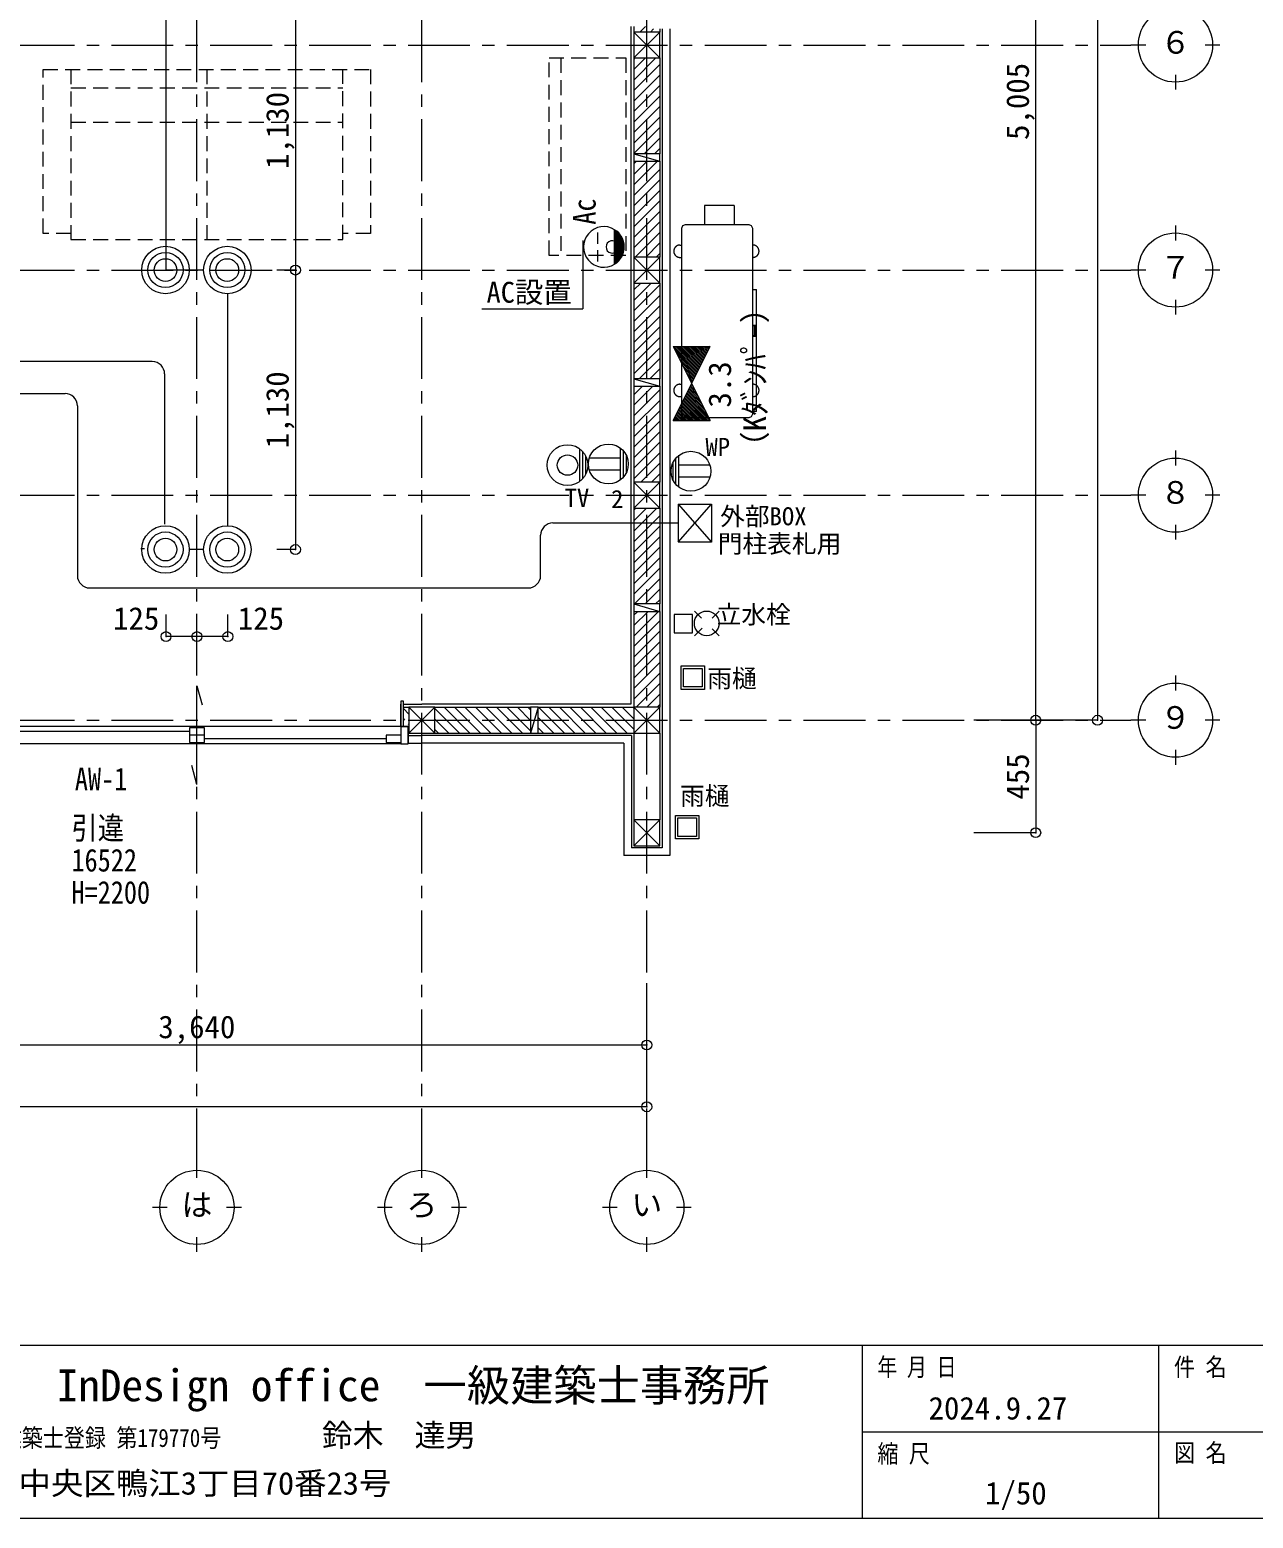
# Model space of a CAD drawing. Units: millimetres at full size, sheet at 1:50. Extents: x -16792 to 54909, y -26252 to 25759.
# Drawn here: x -373 to 4577, y -6958 to -940 of the extents above; entities that cross this region are included whole.
import ezdxf
from ezdxf.enums import TextEntityAlignment as Align

# ---------------------------------------------------------------- set-up
doc = ezdxf.new("R2010")
doc.units = ezdxf.units.MM
doc.header["$LTSCALE"] = 50
doc.header["$PDMODE"] = 32
doc.header["$PDSIZE"] = 40
doc.linetypes.add('CHAIN1', pattern=[8, 5, -1, 1, -1])
doc.linetypes.add('DASHED1', pattern=[1.8, 1.2, -0.6])
for name, color, linetype, lineweight in [('3-1_通り芯・通り番号', 7, 'Continuous', 13), ('3-2_柱(黄)', 4, 'Continuous', 5), ('3-3_仕上線(黄)', 3, 'Continuous', 20), ('3-4_下地・間柱(水色)', 4, 'Continuous', 5), ('3-5_サッシ・室内建具', 7, 'Continuous', 13), ('3-6_住宅設備・造作', 4, 'Continuous', 5), ('3-7_家具点線', 4, 'DASHED1', 5), ('3-8_ハッチング', 1, 'Continuous', 9), ('3-A_文字', 7, 'Continuous', 13), ('3-F_寸法・方位', 7, 'Continuous', 13), ('8-1', 134, 'Continuous', 13), ('8-A', 6, 'Continuous', 13), ('8-F', 7, 'Continuous', 13), ('C-0', 6, 'Continuous', 13), ('F-F_図面枠（共通）', 7, 'Continuous', 13)]:
    doc.layers.add(name, color=color, linetype=linetype, lineweight=lineweight)
doc.layers.add('C-A', color=6, linetype='Continuous')
doc.styles.add('ＭＳ ゴシック', font='')
doc.styles.get('ＭＳ ゴシック').set_extended_font_data('MS Gothic')

msp = doc.modelspace()

# ---------------------------------------------------------------- linework, layer by layer
at = {"layer": '3-1_通り芯・通り番号', "color": 1, "linetype": 'CHAIN1', "lineweight": 9}
for p, q in [((303.74, -5551.2), (303.74, 6242.32)), ((1213.74, -5551.2), (1213.74, 6242.32)), ((2123.74, -5551.2), (2123.74, 6242.32)), ((-7242.18, -1001.2), (4082.32, -1001.2)), ((-7242.18, -1911.2), (4082.32, -1911.2)), ((-7242.18, -2821.2), (4082.32, -2821.2)), ((-7242.18, -3731.2), (4082.32, -3731.2))]:
    msp.add_line(p, q, dxfattribs=at)
at = {"layer": '3-1_通り芯・通り番号'}
for p, q in [((4142.32, -1001.2), (4082.32, -1001.2)), ((4442.32, -1001.2), (4382.32, -1001.2)), ((4262.32, -1121.2), (4262.32, -1181.2)), ((4262.32, -1731.2), (4262.32, -1791.2)), ((4142.32, -1911.2), (4082.32, -1911.2)), ((4442.32, -1911.2), (4382.32, -1911.2)), ((4262.32, -2031.2), (4262.32, -2091.2)), ((4262.32, -2641.2), (4262.32, -2701.2)), ((4142.32, -2821.2), (4082.32, -2821.2)), ((4442.32, -2821.2), (4382.32, -2821.2)), ((4262.32, -2941.2), (4262.32, -3001.2)), ((4262.32, -3551.2), (4262.32, -3611.2)), ((4142.32, -3731.2), (4082.32, -3731.2)), ((4442.32, -3731.2), (4382.32, -3731.2)), ((4262.32, -3851.2), (4262.32, -3911.2)), ((303.74, -5581.2), (303.74, -5521.2)), ((1213.74, -5581.2), (1213.74, -5521.2)), ((2123.74, -5581.2), (2123.74, -5521.2)), ((183.74, -5701.2), (123.74, -5701.2)), ((483.74, -5701.2), (423.74, -5701.2)), ((1093.74, -5701.2), (1033.74, -5701.2)), ((1393.74, -5701.2), (1333.74, -5701.2)), ((2003.74, -5701.2), (1943.74, -5701.2)), ((2303.74, -5701.2), (2243.74, -5701.2)), ((303.74, -5881.2), (303.74, -5821.2)), ((1213.74, -5881.2), (1213.74, -5821.2)), ((2123.74, -5881.2), (2123.74, -5821.2))]:
    msp.add_line(p, q, dxfattribs=at)
for centre in [(4262.32, -1001.2), (4262.32, -1911.2), (4262.32, -2821.2), (4262.32, -3731.2), (303.74, -5701.2), (1213.74, -5701.2), (2123.74, -5701.2)]:
    msp.add_circle(centre, 150, dxfattribs=at)
at = {"layer": '3-2_柱(黄)'}
for p, q in [((2176.24, -948.7), (2071.24, -1053.7)), ((2176.24, -1053.7), (2071.24, -948.7)), ((2176.24, -1858.7), (2071.24, -1963.7)), ((2176.24, -1963.7), (2071.24, -1858.7)), ((2176.24, -2768.7), (2071.24, -2873.7)), ((2176.24, -2873.7), (2071.24, -2768.7)), ((1266.24, -3783.7), (1161.24, -3678.7)), ((1161.24, -3783.7), (1266.24, -3678.7)), ((2071.24, -3678.7), (2176.24, -3783.7)), ((2176.24, -3678.7), (2071.24, -3783.7)), ((2071.24, -4133.7), (2176.24, -4238.7)), ((2176.24, -4133.7), (2071.24, -4238.7))]:
    msp.add_line(p, q, dxfattribs=at)
at = {"layer": '3-2_柱(黄)', "color": 3, "lineweight": 20}
for points in [[(2176.24, -948.7), (2071.24, -948.7), (2071.24, -1053.7), (2176.24, -1053.7)], [(2176.24, -1858.7), (2071.24, -1858.7), (2071.24, -1963.7), (2176.24, -1963.7)], [(2176.24, -2768.7), (2071.24, -2768.7), (2071.24, -2873.7), (2176.24, -2873.7)], [(1266.24, -3783.7), (1266.24, -3678.7), (1161.24, -3678.7), (1161.24, -3783.7)], [(2071.24, -3678.7), (2071.24, -3783.7), (2176.24, -3783.7), (2176.24, -3678.7)], [(2071.24, -4133.7), (2071.24, -4238.7), (2176.24, -4238.7), (2176.24, -4133.7)]]:
    msp.add_lwpolyline(points, close=True, dxfattribs=at)
at = {"layer": '3-3_仕上線(黄)'}
for p, q in [((2058.74, -926.2), (2058.74, -1001.2)), ((2216.24, -936.2), (2216.24, -1001.2)), ((2058.74, -1001.2), (2058.74, -1911.2)), ((2216.24, -1001.2), (2216.24, -1911.2)), ((2058.74, -1911.2), (2058.74, -2821.2)), ((2216.24, -1911.2), (2216.24, -2821.2)), ((2058.74, -2821.2), (2058.74, -3666.2)), ((2216.24, -2821.2), (2216.24, -3731.2)), ((1138.74, -3666.2), (1213.74, -3666.2)), ((2058.74, -3666.2), (1213.74, -3666.2)), ((2216.24, -3731.2), (2216.24, -4278.7)), ((1158.74, -3823.7), (1213.74, -3823.7)), ((2031.24, -3823.7), (1213.74, -3823.7)), ((2031.24, -3823.7), (2031.24, -4278.7)), ((2216.24, -4278.7), (2031.24, -4278.7))]:
    msp.add_line(p, q, dxfattribs=at)
at = {"layer": '3-4_下地・間柱(水色)'}
for p, q in [((2071.24, -926.2), (2071.24, -948.7)), ((2176.24, -936.2), (2176.24, -948.7)), ((2185.24, -936.2), (2185.24, -1001.2)), ((2185.24, -1001.2), (2185.24, -1911.2)), ((2071.24, -1053.7), (2071.24, -1441.2)), ((2176.24, -1053.7), (2176.24, -1441.2)), ((2071.24, -1441.2), (2176.24, -1471.2)), ((2071.24, -1441.2), (2071.24, -1471.2)), ((2176.24, -1441.2), (2071.24, -1441.2)), ((2176.24, -1471.2), (2176.24, -1441.2)), ((2071.24, -1471.2), (2071.24, -1858.7)), ((2071.24, -1471.2), (2176.24, -1471.2)), ((2176.24, -1471.2), (2176.24, -1858.7)), ((2185.24, -1911.2), (2185.24, -2821.2)), ((2071.24, -1963.7), (2071.24, -2351.2)), ((2176.24, -1963.7), (2176.24, -2351.2)), ((2071.24, -2351.2), (2176.24, -2381.2)), ((2071.24, -2351.2), (2071.24, -2381.2)), ((2176.24, -2351.2), (2071.24, -2351.2)), ((2071.24, -2381.2), (2071.24, -2768.7)), ((2071.24, -2381.2), (2176.24, -2381.2)), ((2176.24, -2381.2), (2176.24, -2351.2)), ((2176.24, -2381.2), (2176.24, -2768.7)), ((2185.24, -2821.2), (2185.24, -3731.2)), ((2071.24, -2873.7), (2071.24, -3261.2)), ((2176.24, -2873.7), (2176.24, -3261.2)), ((2071.24, -3261.2), (2176.24, -3291.2)), ((2071.24, -3261.2), (2071.24, -3291.2)), ((2176.24, -3261.2), (2071.24, -3261.2)), ((2071.24, -3291.2), (2071.24, -3678.7)), ((2071.24, -3291.2), (2176.24, -3291.2)), ((2176.24, -3291.2), (2176.24, -3261.2)), ((2176.24, -3291.2), (2176.24, -3678.7)), ((1138.74, -3678.7), (1161.24, -3678.7)), ((1266.24, -3678.7), (1653.74, -3678.7)), ((1683.74, -3678.7), (1653.74, -3783.7)), ((1653.74, -3678.7), (1653.74, -3783.7)), ((1683.74, -3678.7), (1653.74, -3678.7)), ((1683.74, -3783.7), (1683.74, -3678.7)), ((1683.74, -3678.7), (2071.24, -3678.7)), ((2185.24, -3731.2), (2185.24, -4247.7)), ((1158.74, -3783.7), (1161.24, -3783.7)), ((1266.24, -3783.7), (1653.74, -3783.7)), ((1653.74, -3783.7), (1683.74, -3783.7)), ((1683.74, -3783.7), (2071.24, -3783.7)), ((2071.24, -3783.7), (2071.24, -4133.7)), ((2176.24, -3783.7), (2176.24, -4133.7)), ((1158.74, -3792.7), (1213.74, -3792.7)), ((2062.24, -3792.7), (1213.74, -3792.7)), ((2062.24, -3792.7), (2062.24, -4247.7)), ((2185.24, -4247.7), (2062.24, -4247.7))]:
    msp.add_line(p, q, dxfattribs=at)
at = {"layer": '3-5_サッシ・室内建具'}
for p, q in [((303.74, -3991.7), (303.74, -3591.7)), ((303.74, -3591.7), (324.45, -3668.97)), ((1128.74, -3654.2), (1128.74, -3826.7)), ((1128.74, -3756.7), (1128.74, -3666.2)), ((1128.74, -3756.7), (-521.26, -3756.7)), ((273.74, -3776.7), (-461.26, -3776.7)), ((273.74, -3761.7), (273.74, -3821.7)), ((333.74, -3761.7), (273.74, -3761.7)), ((333.74, -3821.7), (333.74, -3761.7)), ((1128.74, -3756.7), (1158.74, -3756.7)), ((1158.74, -3756.7), (1158.74, -3826.7)), ((1128.74, -3826.7), (-521.26, -3826.7)), ((333.74, -3791.7), (273.74, -3791.7)), ((273.74, -3821.7), (333.74, -3821.7)), ((1068.74, -3806.7), (333.74, -3806.7)), ((1128.74, -3791.7), (1068.74, -3791.7)), ((1128.74, -3826.7), (1158.74, -3826.7)), ((1158.74, -3823.7), (1158.74, -3814.7)), ((303.74, -3991.7), (283.04, -3914.42))]:
    msp.add_line(p, q, dxfattribs=at)
for points in [[(1138.74, -3756.7), (1138.74, -3654.2), (1128.74, -3654.2)], [(1158.74, -3823.7), (1158.74, -3756.7), (1128.74, -3756.7)], [(1068.74, -3791.7), (1068.74, -3821.7), (1128.74, -3821.7)]]:
    msp.add_lwpolyline(points, dxfattribs=at)
at = {"layer": '3-6_住宅設備・造作', "linetype": 'DASHED1'}
for p, q in [((1728.28, -1851.73), (1728.28, -1053.73)), ((1728.28, -1053.73), (2038.28, -1053.73)), ((1775.28, -1053.73), (1775.28, -1850.73)), ((2038.28, -1053.73), (2038.28, -1851.73)), ((2038.28, -1851.73), (1728.28, -1851.73))]:
    msp.add_line(p, q, dxfattribs=at)
at = {"layer": '3-6_住宅設備・造作'}
for p, q in [((2477.67, -1649.93), (2357.67, -1649.93)), ((2357.67, -1649.93), (2357.67, -1727.93)), ((2477.67, -1649.93), (2477.67, -1727.93)), ((2552.67, -2492.93), (2552.67, -1742.93)), ((1864.65, -1791.37), (1864.65, -2068.37)), ((2232.68, -1834.57), (2232.68, -1835.29)), ((2256.95, -1859.92), (2263.67, -1859.92)), ((2257.67, -1809.93), (2263.67, -1809.93)), ((2577.67, -1835.29), (2577.67, -1834.57)), ((2552.67, -1989.93), (2567.67, -1989.93)), ((2567.67, -2482.93), (2567.67, -1989.93)), ((1456.28, -2068.37), (1864.65, -2068.37)), ((2257.67, -2372.93), (2263.67, -2372.93)), ((2256.95, -2422.92), (2263.67, -2422.92)), ((2567.67, -2482.93), (2552.67, -2482.93)), ((2308.73, -3303.35), (2233.73, -3303.35)), ((2233.73, -3303.35), (2233.73, -3378.35)), ((2308.73, -3378.35), (2308.73, -3303.35)), ((2344.82, -3318.69), (2316.02, -3289.89)), ((2416.02, -3289.89), (2387.4, -3318.5)), ((2347.33, -3358.57), (2316.02, -3389.89)), ((2387.6, -3361.47), (2416.02, -3389.89)), ((2233.73, -3378.35), (2308.73, -3378.35))]:
    msp.add_line(p, q, dxfattribs=at)
at = {"layer": '3-6_住宅設備・造作', "color": 7, "lineweight": 13}
for p, q in [((2262.7, -3511.91), (2357.7, -3511.91)), ((2357.7, -3511.91), (2357.7, -3606.91)), ((2239.22, -4116.45), (2334.22, -4116.45)), ((2334.22, -4116.45), (2334.22, -4211.45))]:
    msp.add_line(p, q, dxfattribs=at)
at = {"layer": '3-6_住宅設備・造作'}
for points in [[(2537.67, -1727.93), (2278.67, -1727.93), (2268.67, -1732.93), (2263.67, -1742.93), (2263.67, -2492.93)], [(2552.67, -1742.93), (2547.67, -1732.93), (2537.67, -1727.93)], [(2235.13, -1824.13), (2234.83, -1824.78), (2234.54, -1825.45), (2234.28, -1826.12), (2234.04, -1826.8), (2233.81, -1827.48), (2233.61, -1828.17), (2233.42, -1828.87), (2233.26, -1829.57), (2233.11, -1830.28), (2232.99, -1830.99), (2232.88, -1831.7), (2232.8, -1832.41), (2232.74, -1833.13), (2232.7, -1833.85), (2232.68, -1834.57)], [(2232.68, -1835.29), (2232.7, -1836.01), (2232.74, -1836.73), (2232.8, -1837.45), (2232.88, -1838.16), (2232.99, -1838.88), (2233.11, -1839.59), (2233.26, -1840.29), (2233.42, -1841), (2233.61, -1841.69), (2233.81, -1842.38), (2234.04, -1843.07), (2234.28, -1843.74), (2234.54, -1844.42), (2234.83, -1845.08), (2235.13, -1845.73), (2235.45, -1846.38), (2235.79, -1847.01), (2236.15, -1847.64), (2236.52, -1848.25), (2236.91, -1848.86), (2237.32, -1849.45), (2237.75, -1850.03), (2238.19, -1850.6), (2238.65, -1851.15), (2239.13, -1851.7), (2239.62, -1852.22), (2240.13, -1852.74), (2240.65, -1853.23), (2241.18, -1853.72), (2241.73, -1854.19), (2242.29, -1854.64), (2242.86, -1855.07), (2243.45, -1855.49), (2244.05, -1855.89), (2244.66, -1856.28), (2245.28, -1856.64), (2245.91, -1856.99), (2246.55, -1857.32), (2247.2, -1857.63)], [(2257.67, -1809.93), (2256.95, -1809.94), (2256.23, -1809.97), (2255.52, -1810.02), (2254.8, -1810.1), (2254.08, -1810.19), (2253.37, -1810.3), (2252.67, -1810.44), (2251.96, -1810.59), (2251.26, -1810.77), (2250.57, -1810.96), (2249.88, -1811.18), (2249.2, -1811.41), (2248.53, -1811.67), (2247.86, -1811.94), (2247.2, -1812.23), (2246.55, -1812.54), (2245.91, -1812.87), (2245.28, -1813.22), (2244.66, -1813.59), (2244.05, -1813.97), (2243.45, -1814.37), (2242.86, -1814.79), (2242.29, -1815.23), (2241.73, -1815.68), (2241.18, -1816.15), (2240.65, -1816.63), (2240.13, -1817.13), (2239.62, -1817.64), (2239.13, -1818.17), (2238.65, -1818.71), (2238.19, -1819.26), (2237.75, -1819.83), (2237.32, -1820.41), (2236.91, -1821), (2236.52, -1821.61), (2236.15, -1822.22), (2235.79, -1822.85), (2235.45, -1823.49), (2235.13, -1824.13)], [(2247.2, -1857.63), (2247.86, -1857.92), (2248.53, -1858.2), (2249.2, -1858.45), (2249.88, -1858.69), (2250.57, -1858.9), (2251.26, -1859.1), (2251.96, -1859.27), (2252.67, -1859.42), (2253.37, -1859.56), (2254.08, -1859.67), (2254.8, -1859.77), (2255.52, -1859.84), (2256.23, -1859.89), (2256.95, -1859.92), (2257.67, -1859.93)], [(2563.15, -1812.23), (2562.49, -1811.94), (2561.82, -1811.67), (2561.15, -1811.41), (2560.47, -1811.18), (2559.78, -1810.96), (2559.09, -1810.77), (2558.39, -1810.59), (2557.68, -1810.44), (2556.98, -1810.3), (2556.27, -1810.19), (2555.55, -1810.1), (2554.83, -1810.02), (2554.12, -1809.97), (2553.4, -1809.94), (2552.67, -1809.93)], [(2552.67, -1859.93), (2553.4, -1859.92), (2554.12, -1859.89), (2554.83, -1859.84), (2555.55, -1859.77), (2556.27, -1859.67), (2556.98, -1859.56), (2557.68, -1859.42), (2558.39, -1859.27), (2559.09, -1859.1), (2559.78, -1858.9), (2560.47, -1858.69), (2561.15, -1858.45), (2561.82, -1858.2), (2562.49, -1857.92), (2563.15, -1857.63), (2563.8, -1857.32), (2564.44, -1856.99), (2565.07, -1856.64), (2565.69, -1856.28), (2566.3, -1855.89), (2566.9, -1855.49), (2567.49, -1855.07), (2568.06, -1854.64), (2568.62, -1854.19), (2569.17, -1853.72), (2569.7, -1853.23), (2570.22, -1852.74), (2570.73, -1852.22), (2571.22, -1851.7), (2571.7, -1851.15), (2572.16, -1850.6), (2572.6, -1850.03), (2573.03, -1849.45), (2573.44, -1848.86), (2573.83, -1848.25), (2574.2, -1847.64), (2574.56, -1847.01), (2574.9, -1846.38), (2575.22, -1845.73)], [(2577.67, -1834.57), (2577.65, -1833.85), (2577.61, -1833.13), (2577.55, -1832.41), (2577.46, -1831.7), (2577.36, -1830.99), (2577.24, -1830.28), (2577.09, -1829.57), (2576.93, -1828.87), (2576.74, -1828.17), (2576.54, -1827.48), (2576.31, -1826.8), (2576.07, -1826.12), (2575.81, -1825.45), (2575.52, -1824.78), (2575.22, -1824.13), (2574.9, -1823.49), (2574.56, -1822.85), (2574.2, -1822.22), (2573.83, -1821.61), (2573.44, -1821), (2573.03, -1820.41), (2572.6, -1819.83), (2572.16, -1819.26), (2571.7, -1818.71), (2571.22, -1818.17), (2570.73, -1817.64), (2570.22, -1817.13), (2569.7, -1816.63), (2569.17, -1816.15), (2568.62, -1815.68), (2568.06, -1815.23), (2567.49, -1814.79), (2566.9, -1814.37), (2566.3, -1813.97), (2565.69, -1813.59), (2565.07, -1813.22), (2564.44, -1812.87), (2563.8, -1812.54), (2563.15, -1812.23)], [(2575.22, -1845.73), (2575.52, -1845.08), (2575.81, -1844.42), (2576.07, -1843.74), (2576.31, -1843.07), (2576.54, -1842.38), (2576.74, -1841.69), (2576.93, -1841), (2577.09, -1840.29), (2577.24, -1839.59), (2577.36, -1838.88), (2577.46, -1838.16), (2577.55, -1837.45), (2577.61, -1836.73), (2577.65, -1836.01), (2577.67, -1835.29)], [(2235.13, -2387.13), (2234.83, -2387.78), (2234.54, -2388.45), (2234.28, -2389.12), (2234.04, -2389.8), (2233.81, -2390.48), (2233.61, -2391.17), (2233.42, -2391.87), (2233.26, -2392.57), (2233.11, -2393.28), (2232.99, -2393.99), (2232.88, -2394.7), (2232.8, -2395.41), (2232.74, -2396.13), (2232.7, -2396.85), (2232.68, -2397.57), (2232.68, -2398.29)], [(2232.68, -2398.29), (2232.7, -2399.01), (2232.74, -2399.73), (2232.8, -2400.45), (2232.88, -2401.16), (2232.99, -2401.88), (2233.11, -2402.59), (2233.26, -2403.29), (2233.42, -2404), (2233.61, -2404.69), (2233.81, -2405.38), (2234.04, -2406.07), (2234.28, -2406.74), (2234.54, -2407.42), (2234.83, -2408.08), (2235.13, -2408.73), (2235.45, -2409.38), (2235.79, -2410.01), (2236.15, -2410.64), (2236.52, -2411.25), (2236.91, -2411.86), (2237.32, -2412.45), (2237.75, -2413.03), (2238.19, -2413.6), (2238.65, -2414.15), (2239.13, -2414.7), (2239.62, -2415.22), (2240.13, -2415.74), (2240.65, -2416.23), (2241.18, -2416.72), (2241.73, -2417.19), (2242.29, -2417.64), (2242.86, -2418.07), (2243.45, -2418.49), (2244.05, -2418.89), (2244.66, -2419.28), (2245.28, -2419.64), (2245.91, -2419.99), (2246.55, -2420.32), (2247.2, -2420.63)], [(2257.67, -2372.93), (2256.95, -2372.94), (2256.23, -2372.97), (2255.52, -2373.02), (2254.8, -2373.1), (2254.08, -2373.19), (2253.37, -2373.3), (2252.67, -2373.44), (2251.96, -2373.59), (2251.26, -2373.77), (2250.57, -2373.96), (2249.88, -2374.18), (2249.2, -2374.41), (2248.53, -2374.67), (2247.86, -2374.94), (2247.2, -2375.23), (2246.55, -2375.54), (2245.91, -2375.87), (2245.28, -2376.22), (2244.66, -2376.59), (2244.05, -2376.97), (2243.45, -2377.37), (2242.86, -2377.79), (2242.29, -2378.23), (2241.73, -2378.68), (2241.18, -2379.15), (2240.65, -2379.63), (2240.13, -2380.13), (2239.62, -2380.64), (2239.13, -2381.17), (2238.65, -2381.71), (2238.19, -2382.26), (2237.75, -2382.83), (2237.32, -2383.41), (2236.91, -2384), (2236.52, -2384.61), (2236.15, -2385.22), (2235.79, -2385.85), (2235.45, -2386.49), (2235.13, -2387.13)], [(2563.15, -2375.23), (2562.49, -2374.94), (2561.82, -2374.67), (2561.15, -2374.41), (2560.47, -2374.18), (2559.78, -2373.96), (2559.09, -2373.77), (2558.39, -2373.59), (2557.68, -2373.44), (2556.98, -2373.3), (2556.27, -2373.19), (2555.55, -2373.1), (2554.83, -2373.02), (2554.12, -2372.97), (2553.4, -2372.94), (2552.67, -2372.93)], [(2577.67, -2397.57), (2577.65, -2396.85), (2577.61, -2396.13), (2577.55, -2395.41), (2577.46, -2394.7), (2577.36, -2393.99), (2577.24, -2393.28), (2577.09, -2392.57), (2576.93, -2391.87), (2576.74, -2391.17), (2576.54, -2390.48), (2576.31, -2389.8), (2576.07, -2389.12), (2575.81, -2388.45), (2575.52, -2387.78), (2575.22, -2387.13), (2574.9, -2386.49), (2574.56, -2385.85), (2574.2, -2385.22), (2573.83, -2384.61), (2573.44, -2384), (2573.03, -2383.41), (2572.6, -2382.83), (2572.16, -2382.26), (2571.7, -2381.71), (2571.22, -2381.17), (2570.73, -2380.64), (2570.22, -2380.13), (2569.7, -2379.63), (2569.17, -2379.15), (2568.62, -2378.68), (2568.06, -2378.23), (2567.49, -2377.79), (2566.9, -2377.37), (2566.3, -2376.97), (2565.69, -2376.59), (2565.07, -2376.22), (2564.44, -2375.87), (2563.8, -2375.54), (2563.15, -2375.23)], [(2575.22, -2408.73), (2575.52, -2408.08), (2575.81, -2407.42), (2576.07, -2406.74), (2576.31, -2406.07), (2576.54, -2405.38), (2576.74, -2404.69), (2576.93, -2404), (2577.09, -2403.29), (2577.24, -2402.59), (2577.36, -2401.88), (2577.46, -2401.16), (2577.55, -2400.45), (2577.61, -2399.73), (2577.65, -2399.01), (2577.67, -2398.29), (2577.67, -2397.57)], [(2247.2, -2420.63), (2247.86, -2420.92), (2248.53, -2421.2), (2249.2, -2421.45), (2249.88, -2421.69), (2250.57, -2421.9), (2251.26, -2422.1), (2251.96, -2422.27), (2252.67, -2422.42), (2253.37, -2422.56), (2254.08, -2422.67), (2254.8, -2422.77), (2255.52, -2422.84), (2256.23, -2422.89), (2256.95, -2422.92), (2257.67, -2422.93)], [(2552.67, -2422.93), (2553.4, -2422.92), (2554.12, -2422.89), (2554.83, -2422.84), (2555.55, -2422.77), (2556.27, -2422.67), (2556.98, -2422.56), (2557.68, -2422.42), (2558.39, -2422.27), (2559.09, -2422.1), (2559.78, -2421.9), (2560.47, -2421.69), (2561.15, -2421.45), (2561.82, -2421.2), (2562.49, -2420.92), (2563.15, -2420.63), (2563.8, -2420.32), (2564.44, -2419.99), (2565.07, -2419.64), (2565.69, -2419.28), (2566.3, -2418.89), (2566.9, -2418.49), (2567.49, -2418.07), (2568.06, -2417.64), (2568.62, -2417.19), (2569.17, -2416.72), (2569.7, -2416.23), (2570.22, -2415.74), (2570.73, -2415.22), (2571.22, -2414.7), (2571.7, -2414.15), (2572.16, -2413.6), (2572.6, -2413.03), (2573.03, -2412.45), (2573.44, -2411.86), (2573.83, -2411.25), (2574.2, -2410.64), (2574.56, -2410.01), (2574.9, -2409.38), (2575.22, -2408.73)], [(2263.67, -2492.93), (2268.67, -2502.93), (2278.67, -2507.93), (2537.67, -2507.93), (2547.67, -2502.93), (2552.67, -2492.93)]]:
    msp.add_lwpolyline(points, dxfattribs=at)
at = {"layer": '3-6_住宅設備・造作', "color": 7, "lineweight": 13}
for points in [[(2357.7, -3606.91), (2262.7, -3606.91), (2262.7, -3511.91)], [(2334.22, -4211.45), (2239.22, -4211.45), (2239.22, -4116.45)]]:
    msp.add_lwpolyline(points, dxfattribs=at)
for points in [[(2347.7, -3521.91), (2347.7, -3596.91), (2272.7, -3596.91), (2272.7, -3521.91)], [(2324.22, -4126.45), (2324.22, -4201.45), (2249.22, -4201.45), (2249.22, -4126.45)]]:
    msp.add_lwpolyline(points, close=True, dxfattribs=at)
at = {"layer": '3-6_住宅設備・造作'}
msp.add_circle((2366.02, -3339.89), 50, dxfattribs=at)
at = {"layer": '3-7_家具点線'}
for p, q in [((-318.95, -1099.84), (1006.05, -1099.84)), ((-318.95, -1762.84), (-318.95, -1099.84)), ((-205.95, -1099.84), (-205.95, -1787.84)), ((344.05, -1099.84), (344.05, -1787.84)), ((894.05, -1787.84), (894.05, -1099.84)), ((1006.05, -1099.84), (1006.05, -1762.84)), ((-205.95, -1174.84), (894.05, -1174.84)), ((-205.95, -1312.84), (894.05, -1312.84)), ((-205.95, -1762.84), (-318.95, -1762.84)), ((-205.95, -1787.84), (894.05, -1787.84)), ((1006.05, -1762.84), (894.05, -1762.84))]:
    msp.add_line(p, q, dxfattribs=at)
at = {"layer": '3-8_ハッチング'}
for p, q in [((2071.24, -926.2), (2071.24, -948.7)), ((2118.22, -926.2), (2095.72, -948.7)), ((2150.65, -936.2), (2138.15, -948.7)), ((2071.24, -1053.7), (2071.24, -1441.2)), ((2160.43, -1053.7), (2071.24, -1142.89)), ((2118, -1053.7), (2071.24, -1100.46)), ((2075.58, -1053.7), (2071.24, -1058.03)), ((2176.24, -1080.31), (2071.24, -1185.31)), ((2176.24, -1122.74), (2071.24, -1227.74)), ((2176.24, -1165.17), (2071.24, -1270.17)), ((2176.24, -1207.59), (2071.24, -1312.59)), ((2176.24, -1250.02), (2071.24, -1355.02)), ((2176.24, -1292.45), (2071.24, -1397.45)), ((2176.24, -1334.87), (2071.24, -1439.87)), ((2176.24, -1377.3), (2112.34, -1441.2)), ((2176.24, -1419.72), (2154.77, -1441.2)), ((2071.24, -1471.2), (2071.24, -1858.7)), ((2167.19, -1471.2), (2071.24, -1567.15)), ((2124.77, -1471.2), (2071.24, -1524.72)), ((2082.34, -1471.2), (2071.24, -1482.3)), ((2176.24, -1504.58), (2071.24, -1609.58)), ((2176.24, -1547), (2071.24, -1652)), ((2176.24, -1589.43), (2071.24, -1694.43)), ((2176.24, -1631.86), (2071.24, -1736.86)), ((2176.24, -1674.28), (2071.24, -1779.28)), ((2176.24, -1716.71), (2071.24, -1821.71)), ((2176.24, -1759.14), (2076.68, -1858.7)), ((2176.24, -1801.56), (2119.1, -1858.7)), ((2176.24, -1843.99), (2161.53, -1858.7)), ((2071.24, -1963.7), (2071.24, -2351.2)), ((2141.38, -1963.7), (2071.24, -2033.84)), ((2098.96, -1963.7), (2071.24, -1991.42)), ((2176.24, -1971.27), (2071.24, -2076.27)), ((2176.24, -2013.69), (2071.24, -2118.69)), ((2176.24, -2056.12), (2071.24, -2161.12)), ((2176.24, -2098.55), (2071.24, -2203.55)), ((2176.24, -2140.97), (2071.24, -2245.97)), ((2176.24, -2183.4), (2071.24, -2288.4)), ((2176.24, -2225.83), (2071.24, -2330.83)), ((2176.24, -2268.25), (2093.3, -2351.2)), ((2176.24, -2310.68), (2135.72, -2351.2)), ((2071.24, -2381.2), (2071.24, -2768.7)), ((2148.15, -2381.2), (2071.24, -2458.11)), ((2105.72, -2381.2), (2071.24, -2415.68)), ((2176.24, -2395.53), (2071.24, -2500.53)), ((2176.24, -2437.96), (2071.24, -2542.96)), ((2176.24, -2480.38), (2071.24, -2585.38)), ((2176.24, -2522.81), (2071.24, -2627.81)), ((2176.24, -2565.24), (2071.24, -2670.24)), ((2176.24, -2607.66), (2071.24, -2712.66)), ((2176.24, -2650.09), (2071.24, -2755.09)), ((2176.24, -2692.52), (2100.06, -2768.7)), ((2176.24, -2734.94), (2142.49, -2768.7)), ((2071.24, -2873.7), (2071.24, -3261.2)), ((2164.77, -2873.7), (2071.24, -2967.22)), ((2122.34, -2873.7), (2071.24, -2924.8)), ((2079.91, -2873.7), (2071.24, -2882.37)), ((2176.24, -2904.65), (2071.24, -3009.65)), ((2176.24, -2947.08), (2071.24, -3052.08)), ((2176.24, -2989.5), (2071.24, -3094.5)), ((2176.24, -3031.93), (2071.24, -3136.93)), ((2176.24, -3074.35), (2071.24, -3179.35)), ((2176.24, -3116.78), (2071.24, -3221.78)), ((2176.24, -3159.21), (2074.25, -3261.2)), ((2176.24, -3201.63), (2116.68, -3261.2)), ((2176.24, -3244.06), (2159.1, -3261.2)), ((2071.24, -3291.2), (2071.24, -3678.7)), ((2171.53, -3291.2), (2071.24, -3391.49)), ((2129.1, -3291.2), (2071.24, -3349.06)), ((2086.68, -3291.2), (2071.24, -3306.63)), ((2176.24, -3328.91), (2071.24, -3433.91)), ((2176.24, -3371.34), (2071.24, -3476.34)), ((2176.24, -3413.77), (2071.24, -3518.77)), ((2176.24, -3456.19), (2071.24, -3561.19)), ((2176.24, -3498.62), (2071.24, -3603.62)), ((2176.24, -3541.04), (2071.24, -3646.04)), ((2176.24, -3583.47), (2081.01, -3678.7)), ((2176.24, -3625.9), (2123.44, -3678.7)), ((2176.24, -3668.32), (2165.87, -3678.7)), ((1138.74, -3678.7), (1161.24, -3678.7)), ((1161.24, -3706.42), (1138.74, -3683.92)), ((1138.74, -3726.34), (1143.6, -3731.2)), ((1266.24, -3678.7), (1653.74, -3678.7)), ((1365.8, -3783.7), (1266.24, -3684.14)), ((1323.38, -3783.7), (1266.24, -3726.56)), ((1408.23, -3783.7), (1303.23, -3678.7)), ((1450.66, -3783.7), (1345.66, -3678.7)), ((1493.08, -3783.7), (1388.08, -3678.7)), ((1535.51, -3783.7), (1430.51, -3678.7)), ((1577.94, -3783.7), (1472.94, -3678.7)), ((1620.36, -3783.7), (1515.36, -3678.7)), ((1653.74, -3774.65), (1557.79, -3678.7)), ((1600.22, -3678.7), (1653.74, -3732.22)), ((1642.64, -3678.7), (1653.74, -3689.8)), ((1683.74, -3678.7), (2071.24, -3678.7)), ((1683.74, -3719.8), (1747.64, -3783.7)), ((1790.07, -3783.7), (1685.07, -3678.7)), ((1832.49, -3783.7), (1727.49, -3678.7)), ((1874.92, -3783.7), (1769.92, -3678.7)), ((1917.35, -3783.7), (1812.35, -3678.7)), ((1959.77, -3783.7), (1854.77, -3678.7)), ((2002.2, -3783.7), (1897.2, -3678.7)), ((2044.63, -3783.7), (1939.63, -3678.7)), ((2071.24, -3767.89), (1982.05, -3678.7)), ((2071.24, -3725.46), (2024.48, -3678.7)), ((2071.24, -3683.03), (2066.91, -3678.7)), ((1158.74, -3746.34), (1161.24, -3748.84)), ((1280.95, -3783.7), (1266.24, -3768.99)), ((1683.74, -3762.22), (1705.22, -3783.7))]:
    msp.add_line(p, q, dxfattribs=at)
at = {"layer": '3-F_寸法・方位'}
for p, q in [((3947, 3548.8), (3947, -3731.2)), ((3697, -3731.2), (3697, 1273.8)), ((3697, -3731.2), (3447, -3731.2)), ((3697, -3731.2), (3447, -3731.2)), ((3947, -3731.2), (3697, -3731.2)), ((3697, -3731.2), (3697, -4186.2)), ((3697, -4186.2), (3447, -4186.2)), ((2123.74, -5044.63), (2123.74, -4794.63)), ((-1516.26, -5044.63), (2123.74, -5044.63)), ((2123.74, -5294.63), (2123.74, -5044.63)), ((2123.74, -5294.63), (-5156.26, -5294.63))]:
    msp.add_line(p, q, dxfattribs=at)
for p in [(3697, -3731.2), (3697, -3731.2), (3947, -3731.2), (3697, -4186.2), (2123.74, -5044.63), (2123.74, -5294.63)]:
    msp.add_point(p, dxfattribs=at)
at = {"layer": '8-1'}
for p, q in [((428.74, -2945.23), (428.74, -2007.17)), ((123.02, -2281.42), (-1360.16, -2281.42)), ((173.02, -2331.42), (173.02, -2938.5)), ((-1690.37, -2410.48), (-229.89, -2410.48)), ((-179.89, -2460.48), (-179.89, -3146.57)), ((2250.02, -2857.52), (2250.02, -3009.38)), ((2250.02, -2857.52), (2386.01, -3011.37)), ((2250.02, -3011.37), (2386.01, -2857.52)), ((1743.96, -2933.77), (2249.99, -2933.77)), ((1693.96, -3146.57), (1693.96, -2983.77)), ((91.51, -3037.99), (77.24, -3037.99)), ((330.46, -3041.2), (272.46, -3041.2)), ((-129.89, -3196.57), (1643.96, -3196.57))]:
    msp.add_line(p, q, dxfattribs=at)
for points in [[(330.46, -1911.2), (178.74, -1911.2), (178.74, -892.2)], [(2250.02, -2857.52), (2386.01, -2857.52), (2386.01, -3011.37), (2250.02, -3011.37)]]:
    msp.add_lwpolyline(points, dxfattribs=at)
for centre, radius in [((176.46, -1911.2), 96), ((176.46, -1911.2), 71), ((176.46, -1911.2), 46), ((426.46, -1911.2), 96), ((426.46, -1911.2), 71), ((426.46, -1911.2), 46), ((176.46, -3041.2), 96), ((426.46, -3041.2), 96), ((176.46, -3041.2), 71), ((176.46, -3041.2), 46), ((426.46, -3041.2), 71), ((426.46, -3041.2), 46)]:
    msp.add_circle(centre, radius, dxfattribs=at)
for centre, start, end in [((123.02, -2331.42), 0, 90), ((-229.89, -2460.48), 0, 90), ((1743.96, -2983.77), 90, 180), ((-129.89, -3146.57), 180, 270), ((1643.96, -3146.57), 270, 0)]:
    msp.add_arc(centre, 50, start, end, dxfattribs=at)
at = {"layer": '8-A'}
for p, q in [((1925.18, -1805.74), (1925.18, -1758.72)), ((1993.61, -1887.52), (1993.61, -1747.86)), ((1995.85, -1886.07), (1995.85, -1749.31)), ((2000.55, -1882.68), (2000.55, -1752.7)), ((2005.25, -1878.74), (2005.25, -1756.64)), ((2009.95, -1874.13), (2009.95, -1761.25)), ((2014.66, -1868.68), (2014.66, -1766.7)), ((2019.36, -1862.08), (2019.36, -1773.3)), ((2024.06, -1853.7), (2024.06, -1781.68)), ((2028.76, -1841.75), (2028.76, -1793.64)), ((1925.18, -1877.19), (1925.18, -1830.16)), ((1852.33, -2765.93), (1852.33, -2633.93)), ((1864.71, -2754.5), (1864.71, -2645.36)), ((2016.52, -2630.73), (2016.52, -2759.81)), ((2028.62, -2641.91), (2028.62, -2748.63)), ((1877.08, -2735.89), (1877.08, -2663.97)), ((1891.15, -2671.07), (2016.52, -2671.07)), ((2040.72, -2660.1), (2040.72, -2730.44)), ((2229.63, -2759.92), (2229.63, -2689.59)), ((2241.73, -2778.11), (2241.73, -2671.39)), ((2253.83, -2789.29), (2253.83, -2660.21)), ((2379.2, -2700.55), (2253.83, -2700.55)), ((1891.15, -2719.47), (2016.52, -2719.47)), ((2379.2, -2748.95), (2253.83, -2748.95))]:
    msp.add_line(p, q, dxfattribs=at)
for centre, radius in [((1802.84, -2699.93), 82.5), ((1968.11, -2695.27), 80.68), ((2302.24, -2724.75), 80.68), ((1802.84, -2699.93), 41.25)]:
    msp.add_circle(centre, radius, dxfattribs=at)
for centre, radius, start, end in [((1950.07, -1817.69), 82.29, 58.0536, 301.94655), ((1983.62, -1817.69), 24.93, 66.37062, 293.62936), ((1950.07, -1817.69), 82.29, 301.94655, 58.05345)]:
    msp.add_arc(centre, radius, start, end, dxfattribs=at)
at = {"layer": '8-F'}
for p, q in [((702.36, -781.2), (702.36, -1911.2)), ((702.36, -1911.2), (627, -1911.2)), ((702.36, -1911.2), (702.36, -3041.2)), ((702.36, -3041.2), (627, -3041.2)), ((178.74, -3393.2), (178.74, -3303.66)), ((303.74, -3393.2), (303.74, -3303.66)), ((428.74, -3393.2), (428.74, -3303.66)), ((303.74, -3393.2), (178.74, -3393.2)), ((428.74, -3393.2), (303.74, -3393.2))]:
    msp.add_line(p, q, dxfattribs=at)
for p in [(702.36, -1911.2), (702.36, -3041.2), (178.74, -3393.2), (303.74, -3393.2), (428.74, -3393.2)]:
    msp.add_point(p, dxfattribs=at)
at = {"layer": 'C-0'}
for p, q in [((2230.54, -2219.66), (2380.54, -2519.66)), ((2230.54, -2219.66), (2380.54, -2219.66)), ((2230.54, -2519.66), (2380.54, -2219.66)), ((2331.56, -2317.62), (2233.6, -2219.66)), ((2333.91, -2312.91), (2240.67, -2219.66)), ((2336.27, -2308.19), (2247.74, -2219.66)), ((2338.63, -2303.48), (2254.81, -2219.66)), ((2340.99, -2298.76), (2261.88, -2219.66)), ((2343.34, -2294.05), (2268.95, -2219.66)), ((2345.7, -2289.34), (2276.02, -2219.66)), ((2348.06, -2284.62), (2283.09, -2219.66)), ((2350.41, -2279.91), (2290.16, -2219.66)), ((2352.77, -2275.19), (2297.24, -2219.66)), ((2355.13, -2270.48), (2304.31, -2219.66)), ((2357.49, -2265.77), (2311.38, -2219.66)), ((2359.84, -2261.05), (2318.45, -2219.66)), ((2362.2, -2256.34), (2325.52, -2219.66)), ((2364.56, -2251.62), (2332.59, -2219.66)), ((2366.91, -2246.91), (2339.66, -2219.66)), ((2369.27, -2242.2), (2346.73, -2219.66)), ((2371.63, -2237.48), (2353.8, -2219.66)), ((2373.98, -2232.77), (2360.87, -2219.66)), ((2376.34, -2228.05), (2367.95, -2219.66)), ((2378.7, -2223.34), (2375.02, -2219.66)), ((2329.2, -2322.33), (2234.55, -2227.69)), ((2326.84, -2327.05), (2241.62, -2241.83)), ((2324.49, -2331.76), (2248.7, -2255.97)), ((2322.13, -2336.48), (2255.77, -2270.11)), ((2319.77, -2341.19), (2262.84, -2284.26)), ((2317.42, -2345.91), (2269.91, -2298.4)), ((2315.06, -2350.62), (2276.98, -2312.54)), ((2312.7, -2355.33), (2284.05, -2326.68)), ((2310.34, -2360.05), (2291.12, -2340.82)), ((2361.83, -2482.25), (2286.77, -2407.19)), ((2354.76, -2468.1), (2289.13, -2402.47)), ((2347.69, -2453.96), (2291.49, -2397.76)), ((2340.62, -2439.82), (2293.85, -2393.05)), ((2333.55, -2425.68), (2296.2, -2388.33)), ((2307.99, -2364.76), (2298.19, -2354.97)), ((2326.48, -2411.54), (2298.56, -2383.62)), ((2319.41, -2397.39), (2300.92, -2378.9)), ((2312.34, -2383.25), (2303.27, -2374.19)), ((2305.63, -2369.48), (2305.26, -2369.11)), ((2314.39, -2519.66), (2258.49, -2463.76)), ((2321.46, -2519.66), (2260.85, -2459.04)), ((2328.53, -2519.66), (2263.2, -2454.33)), ((2335.61, -2519.66), (2265.56, -2449.61)), ((2342.68, -2519.66), (2267.92, -2444.9)), ((2349.75, -2519.66), (2270.28, -2440.19)), ((2356.82, -2519.66), (2272.63, -2435.47)), ((2363.89, -2519.66), (2274.99, -2430.76)), ((2370.96, -2519.66), (2277.35, -2426.04)), ((2378.03, -2519.66), (2279.7, -2421.33)), ((2375.97, -2510.53), (2282.06, -2416.62)), ((2368.9, -2496.39), (2284.42, -2411.9)), ((2230.54, -2519.66), (2380.54, -2519.66)), ((2236.61, -2519.66), (2232.56, -2515.61)), ((2243.68, -2519.66), (2234.92, -2510.9)), ((2250.75, -2519.66), (2237.28, -2506.18)), ((2257.82, -2519.66), (2239.63, -2501.47)), ((2264.89, -2519.66), (2241.99, -2496.75)), ((2271.97, -2519.66), (2244.35, -2492.04)), ((2279.04, -2519.66), (2246.7, -2487.33)), ((2286.11, -2519.66), (2249.06, -2482.61)), ((2293.18, -2519.66), (2251.42, -2477.9)), ((2300.25, -2519.66), (2253.78, -2473.18)), ((2307.32, -2519.66), (2256.13, -2468.47))]:
    msp.add_line(p, q, dxfattribs=at)
at = {"layer": 'F-F_図面枠（共通）'}
for p, q in [((-8505.74, -6258.13), (11294.26, -6258.13)), ((2994.26, -6258.13), (2994.26, -6958.13)), ((4194.26, -6258.13), (4194.26, -6958.13)), ((2994.26, -6608.13), (7291.71, -6608.13)), ((-8505.74, -6958.13), (11294.26, -6958.13))]:
    msp.add_line(p, q, dxfattribs=at)

# ---------------------------------------------------------------- texts
at = {"layer": '3-6_住宅設備・造作', "style": 'ＭＳ ゴシック'}
msp.add_text('立水栓', height=73.31, dxfattribs=at).set_placement((2406.03, -3362.56), align=Align.BOTTOM_LEFT)
at = {"layer": '3-A_文字', "style": 'ＭＳ ゴシック'}
for s, height, p in [('６', 91.64, (4199.82, -1063.7)), ('７', 91.64, (4199.82, -1973.7)), ('AC設置', 84.31, (1475.27, -2068.37)), ('８', 91.64, (4199.82, -2883.7)), ('雨樋', 73.31, (2367.98, -3621.05)), ('９', 91.64, (4199.82, -3793.7)), ('雨樋', 73.31, (2258.12, -4095.92)), ('は', 91.64, (241.24, -5763.7)), ('ろ', 91.64, (1151.24, -5763.7)), ('い', 91.64, (2061.24, -5763.7))]:
    msp.add_text(s, height=height, dxfattribs=at).set_placement(p, align=Align.BOTTOM_LEFT)
at = {"layer": '3-A_文字', "style": 'ＭＳ ゴシック', "width": 0.85}
msp.add_text('Ac', height=91.64, rotation=90, dxfattribs=at).set_placement((1943.94, -1727.63), align=Align.BOTTOM_LEFT)
for s, p in [('AW-1', (-190.09, -4041.93)), ('引違', (-203.81, -4240.58)), ('16522', (-203.81, -4370.58)), ('H=2200', (-203.81, -4500.58))]:
    msp.add_text(s, height=91.64, dxfattribs=at).set_placement(p, align=Align.BOTTOM_LEFT)
at = {"layer": '3-F_寸法・方位', "style": 'ＭＳ ゴシック'}
for s, p in [('5,005', (3697, -1384.95)), ('455', (3697, -4052.45))]:
    msp.add_text(s, height=91.64, rotation=90, dxfattribs=at).set_placement(p, align=Align.BOTTOM_LEFT)
msp.add_text('3,640', height=91.64, dxfattribs=at).set_placement((147.49, -5044.63), align=Align.BOTTOM_LEFT)
at = {"layer": '8-A', "color": 7, "style": 'ＭＳ ゴシック'}
for s, p in [('WP', (2360.79, -2684.9)), ('TV', (1790.92, -2890.58)), ('2', (1979.22, -2895.5)), ('外部BOX', (2420.25, -2965.39)), ('門柱表札用', (2410.65, -3076.35))]:
    msp.add_text(s, height=73.31, dxfattribs=at).set_placement(p, align=Align.BOTTOM_LEFT)
at = {"layer": '8-F', "style": 'ＭＳ ゴシック'}
for p in [(702.36, -1502.45), (702.36, -2632.45)]:
    msp.add_text('1,130', height=91.64, rotation=90, dxfattribs=at).set_placement(p, align=Align.BOTTOM_LEFT)
for p in [(-35.52, -3393.2), (469.17, -3393.2)]:
    msp.add_text('125', height=91.64, dxfattribs=at).set_placement(p, align=Align.BOTTOM_LEFT)
at = {"layer": 'C-A', "style": 'ＭＳ ゴシック'}
for s, p in [('（Kﾀﾞﾝﾊﾟｰ）', (2633.94, -2688.69)), ('3.3', (2491.96, -2467.37))]:
    msp.add_text(s, height=91.64, rotation=90, dxfattribs=at).set_placement(p, align=Align.BOTTOM_LEFT)
at = {"layer": 'F-F_図面枠（共通）', "style": 'ＭＳ ゴシック'}
for s, height, width, p in [('年 月 日', 73.31, 0.8, (3056.48, -6405.49)), ('件 名', 73.31, 0.85, (4256.48, -6405.49)), ('一級建築士登録 第179770号', 73.31, 0.85, (-659.58, -6691.89)), ('縮 尺', 73.31, 0.85, (3056.48, -6755.49)), ('図 名', 73.31, 0.85, (4256.83, -6752.25)), ('〒432-8023\u3000静岡県浜松市中央区鴨江3丁目70番23号', 91.64, 1.05, (-1991.75, -6890.25))]:
    msp.add_text(s, height=height, dxfattribs=dict(at, width=width)).set_placement(p, align=Align.BOTTOM_LEFT)
for s, height, p in [('株式会社\u3000LIFEFUND\u3000InDesign office\u3000一級建築士事務所', 128.3, (-2011.9, -6523.42)), ('鈴木\u3000達男', 91.64, (808.92, -6695.5)), ('1/50', 91.64, (3492.1, -6930.06))]:
    msp.add_text(s, height=height, dxfattribs=at).set_placement(p, align=Align.BOTTOM_LEFT)
at = {"layer": 'F-F_図面枠（共通）', "color": 3, "style": 'ＭＳ ゴシック'}
msp.add_text('2024.9.27', height=91.64, dxfattribs=at).set_placement((3263.56, -6586.47), align=Align.BOTTOM_LEFT)

doc.saveas('drawing.dxf')
